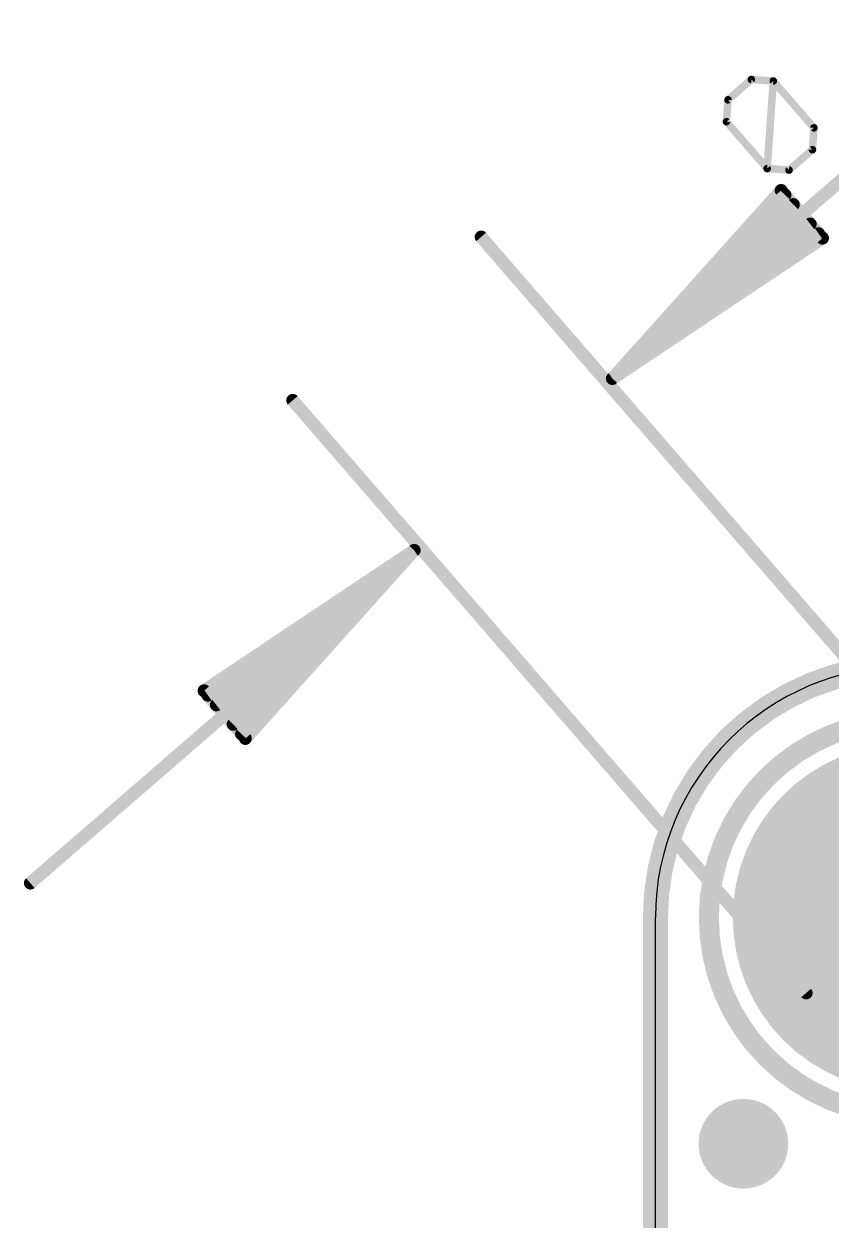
# Model space of a CAD drawing. Extents: x -6.4 to 26.1, y -5.3 to 26.8.
# Drawn here: x -6.38 to 1.78, y 12.18 to 24.27 of the extents above; entities that cross this region are included whole.
import ezdxf

# ---------------------------------------------------------------- set-up
doc = ezdxf.new("R2010")
doc.units = 0
for name, color, linetype in [('1', 12, 'CONTINUOUS'), ('16', 132, 'CONTINUOUS'), ('17', 110, 'CONTINUOUS'), ('18', 110, 'CONTINUOUS'), ('20', 53, 'CONTINUOUS'), ('21', 40, 'CONTINUOUS'), ('47', 253, 'CONTINUOUS')]:
    doc.layers.add(name, color=color, linetype=linetype)

# ---------------------------------------------------------------- blocks, each defined once
blk = doc.blocks.new('ROUNDP')
at = {"const_width": 0.5}
blk.add_lwpolyline([(0, -0.25, 1), (0, 0.25, 1), (0, -0.25)], format="xyb", dxfattribs=at)
blk = doc.blocks.new('ROUNDV')
at = {"const_width": 0.5}
blk.add_lwpolyline([(0, -0.25, 1), (0, 0.25, 1), (0, -0.25)], format="xyb", dxfattribs=at)

msp = doc.modelspace()

# ---------------------------------------------------------------- linework, layer by layer
at = {"layer": '1'}
for points, const_width in [([(2.54, 17.78, 0.4142), (0, 15.24)], 0.254), ([(0.0635, 15.24, 1), (-0.0635, 15.24)], 0.127), ([(-0.0635, 15.24, 1), (0.0635, 15.24)], 0.127)]:
    msp.add_lwpolyline(points, format="xyb", dxfattribs=dict(at, const_width=const_width))
at = {"layer": '1', "const_width": 0.254}
msp.add_lwpolyline([(0, 0), (0, 15.24)], dxfattribs=at)
at = {"layer": '16'}
for points, const_width in [([(2.54, 17.78, 0.4142), (0, 15.24)], 0.254), ([(0.0635, 15.24, 1), (-0.0635, 15.24)], 0.127), ([(-0.0635, 15.24, 1), (0.0635, 15.24)], 0.127)]:
    msp.add_lwpolyline(points, format="xyb", dxfattribs=dict(at, const_width=const_width))
at = {"layer": '16', "const_width": 0.254}
msp.add_lwpolyline([(0, 0), (0, 15.24)], dxfattribs=at)
at = {"layer": '20'}
msp.add_line((0, 2.54), (0, 15.24), dxfattribs=at)
msp.add_arc((2.54, 15.24), 2.54, 90, 180, dxfattribs=at)
at = {"layer": '21', "const_width": 0.2032}
msp.add_lwpolyline([(2.54, 13.24, 1), (2.54, 17.24, 1), (2.54, 13.24)], format="xyb", dxfattribs=at)
at = {"layer": '47'}
for points, const_width in [([(-0.4357, 20.6875), (3.625, 24.2067)], 0.13), ([(0.7335, 23.5044), (0.9701, 23.7101)], 0.0762), ([(0.9701, 23.7101), (1.1913, 23.6946)], 0.0762), ([(1.1294, 22.81), (1.1913, 23.6946)], 0.0762), ([(1.1913, 23.6946), (1.6027, 23.2214)], 0.0762), ([(0.718, 23.2832), (0.7335, 23.5044)], 0.0762), ([(1.1294, 22.81), (0.718, 23.2832)], 0.0762), ([(1.6027, 23.2214), (1.5872, 23.0002)], 0.0762), ([(1.5872, 23.0002), (1.3506, 22.7945)], 0.0762), ([(1.3506, 22.7945), (1.1294, 22.81)], 0.0762), ([(-0.4357, 20.6875), (1.2709, 22.589)], 0.13), ([(-0.4357, 20.6875), (1.3097, 22.5442)], 0.13), ([(1.2709, 22.589), (1.6891, 22.1065)], 0.13), ([(-0.4357, 20.6875), (1.3949, 22.446)], 0.13), ([(1.5651, 22.2495), (-0.4357, 20.6875)], 0.13), ([(3.429, 16.129), (-1.7619, 22.1185)], 0.13), ([(1.6503, 22.1513), (-0.4357, 20.6875)], 0.13), ([(1.6891, 22.1065), (-0.4357, 20.6875)], 0.13), ([(1.524, 14.478), (-3.6669, 20.4675)], 0.13), ([(-2.4389, 18.9513), (-6.3194, 15.5883)], 0.13), ([(-2.4389, 18.9513), (-4.5637, 17.5323)], 0.13), ([(-2.4389, 18.9513), (-4.5249, 17.4876)], 0.13), ([(-2.4389, 18.9513), (-4.4397, 17.3893)], 0.13), ([(-4.2694, 17.1929), (-2.4389, 18.9513)], 0.13), ([(-4.1843, 17.0946), (-2.4389, 18.9513)], 0.13), ([(-4.1455, 17.0498), (-2.4389, 18.9513)], 0.13), ([(-4.5637, 17.5323), (-4.1455, 17.0498)], 0.13)]:
    msp.add_lwpolyline(points, dxfattribs=dict(at, const_width=const_width))
for points, const_width in [([(0.9714, 23.7291, 1), (0.9688, 23.6911)], 0.0381), ([(0.9826, 23.6957, 1), (0.9576, 23.7245)], 0.0381), ([(1.2056, 23.7071, 1), (1.1769, 23.6821)], 0.0381), ([(1.2103, 23.6933, 1), (1.1723, 23.696)], 0.0381), ([(1.1899, 23.6756, 1), (1.1926, 23.7136)], 0.0381), ([(0.721, 23.5188, 1), (0.746, 23.49)], 0.0381), ([(0.7525, 23.5031, 1), (0.7145, 23.5057)], 0.0381), ([(0.7324, 23.2957, 1), (0.7036, 23.2707)], 0.0381), ([(0.699, 23.2846, 1), (0.737, 23.2819)], 0.0381), ([(1.6217, 23.22, 1), (1.5837, 23.2227)], 0.0381), ([(1.5883, 23.2089, 1), (1.617, 23.2339)], 0.0381), ([(1.5682, 23.0015, 1), (1.6062, 22.9989)], 0.0381), ([(1.5997, 22.9858, 1), (1.5747, 23.0146)], 0.0381), ([(1.1307, 22.829, 1), (1.1281, 22.791)], 0.0381), ([(1.1104, 22.8113, 1), (1.1484, 22.8086)], 0.0381), ([(1.115, 22.7975, 1), (1.1438, 22.8225)], 0.0381), ([(1.3381, 22.8089, 1), (1.3631, 22.7801)], 0.0381), ([(1.3492, 22.7755, 1), (1.3519, 22.8135)], 0.0381), ([(1.2955, 22.6103, 1), (1.2464, 22.5677)], 0.065), ([(1.2951, 22.5673, 1), (1.2467, 22.6107)], 0.065), ([(1.3334, 22.522, 1), (1.286, 22.5665)], 0.065), ([(1.4174, 22.4225, 1), (1.3723, 22.4694)], 0.065), ([(1.5851, 22.2239, 1), (1.5451, 22.2751)], 0.065), ([(-1.7373, 22.1398, 1), (-1.7865, 22.0972)], 0.065), ([(1.6689, 22.1246, 1), (1.6316, 22.1779)], 0.065), ([(1.6645, 22.0852, 1), (1.7136, 22.1278)], 0.065), ([(1.7071, 22.0795, 1), (1.671, 22.1335)], 0.065), ([(-0.4557, 20.7131, 1), (-0.4157, 20.6619)], 0.065), ([(-0.457, 20.712, 1), (-0.4144, 20.6629)], 0.065), ([(-0.4582, 20.7109, 1), (-0.4132, 20.664)], 0.065), ([(-0.4594, 20.7097, 1), (-0.412, 20.6652)], 0.065), ([(-0.4599, 20.7092, 1), (-0.4115, 20.6658)], 0.065), ([(-0.4537, 20.7145, 1), (-0.4176, 20.6605)], 0.065), ([(-0.4543, 20.7141, 1), (-0.417, 20.6609)], 0.065), ([(-3.6423, 20.4888, 1), (-3.6915, 20.4462)], 0.065), ([(-2.4147, 18.9296, 1), (-2.4631, 18.973)], 0.065), ([(-2.4152, 18.9291, 1), (-2.4626, 18.9736)], 0.065), ([(-2.4164, 18.9279, 1), (-2.4614, 18.9748)], 0.065), ([(-2.4176, 18.9268, 1), (-2.4602, 18.9759)], 0.065), ([(-2.4189, 18.9257, 1), (-2.4589, 18.977)], 0.065), ([(-2.4202, 18.9247, 1), (-2.4576, 18.9779)], 0.065), ([(-2.4209, 18.9243, 1), (-2.457, 18.9784)], 0.065), ([(-4.5817, 17.5594, 1), (-4.5456, 17.5053)], 0.065), ([(-4.5391, 17.5536, 1), (-4.5882, 17.5111)], 0.065), ([(-4.5435, 17.5142, 1), (-4.5062, 17.461)], 0.065), ([(-4.4597, 17.4149, 1), (-4.4197, 17.3637)], 0.065), ([(-4.292, 17.2163, 1), (-4.2469, 17.1694)], 0.065), ([(-4.208, 17.1169, 1), (-4.1606, 17.0724)], 0.065), ([(-4.1697, 17.0716, 1), (-4.1213, 17.0281)], 0.065), ([(-4.1701, 17.0286, 1), (-4.1209, 17.0711)], 0.065), ([(-6.3407, 15.6128, 1), (-6.2981, 15.5637)], 0.065), ([(1.4994, 14.4567, 1), (1.5486, 14.4993)], 0.065)]:
    msp.add_lwpolyline(points, format="xyb", dxfattribs=dict(at, const_width=const_width))

# ---------------------------------------------------------------- block references
at = {"layer": '17', "xscale": 3.516, "yscale": 3.516}
msp.add_blockref('ROUNDP', (2.54, 15.24), dxfattribs=at)
msp.add_blockref('ROUNDP', (2.54, 15.24), dxfattribs=at)
at = {"layer": '18', "xscale": 0.9064, "yscale": 0.9064}
msp.add_blockref('ROUNDV', (0.889, 12.954), dxfattribs=at)
msp.add_blockref('ROUNDV', (0.889, 12.954), dxfattribs=at)

doc.saveas('drawing.dxf')
